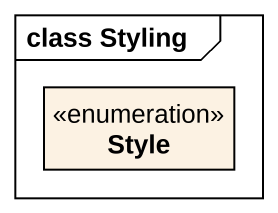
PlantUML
@startuml
mainframe class Styling
hide circle
hide empty members
enum Style
@enduml
